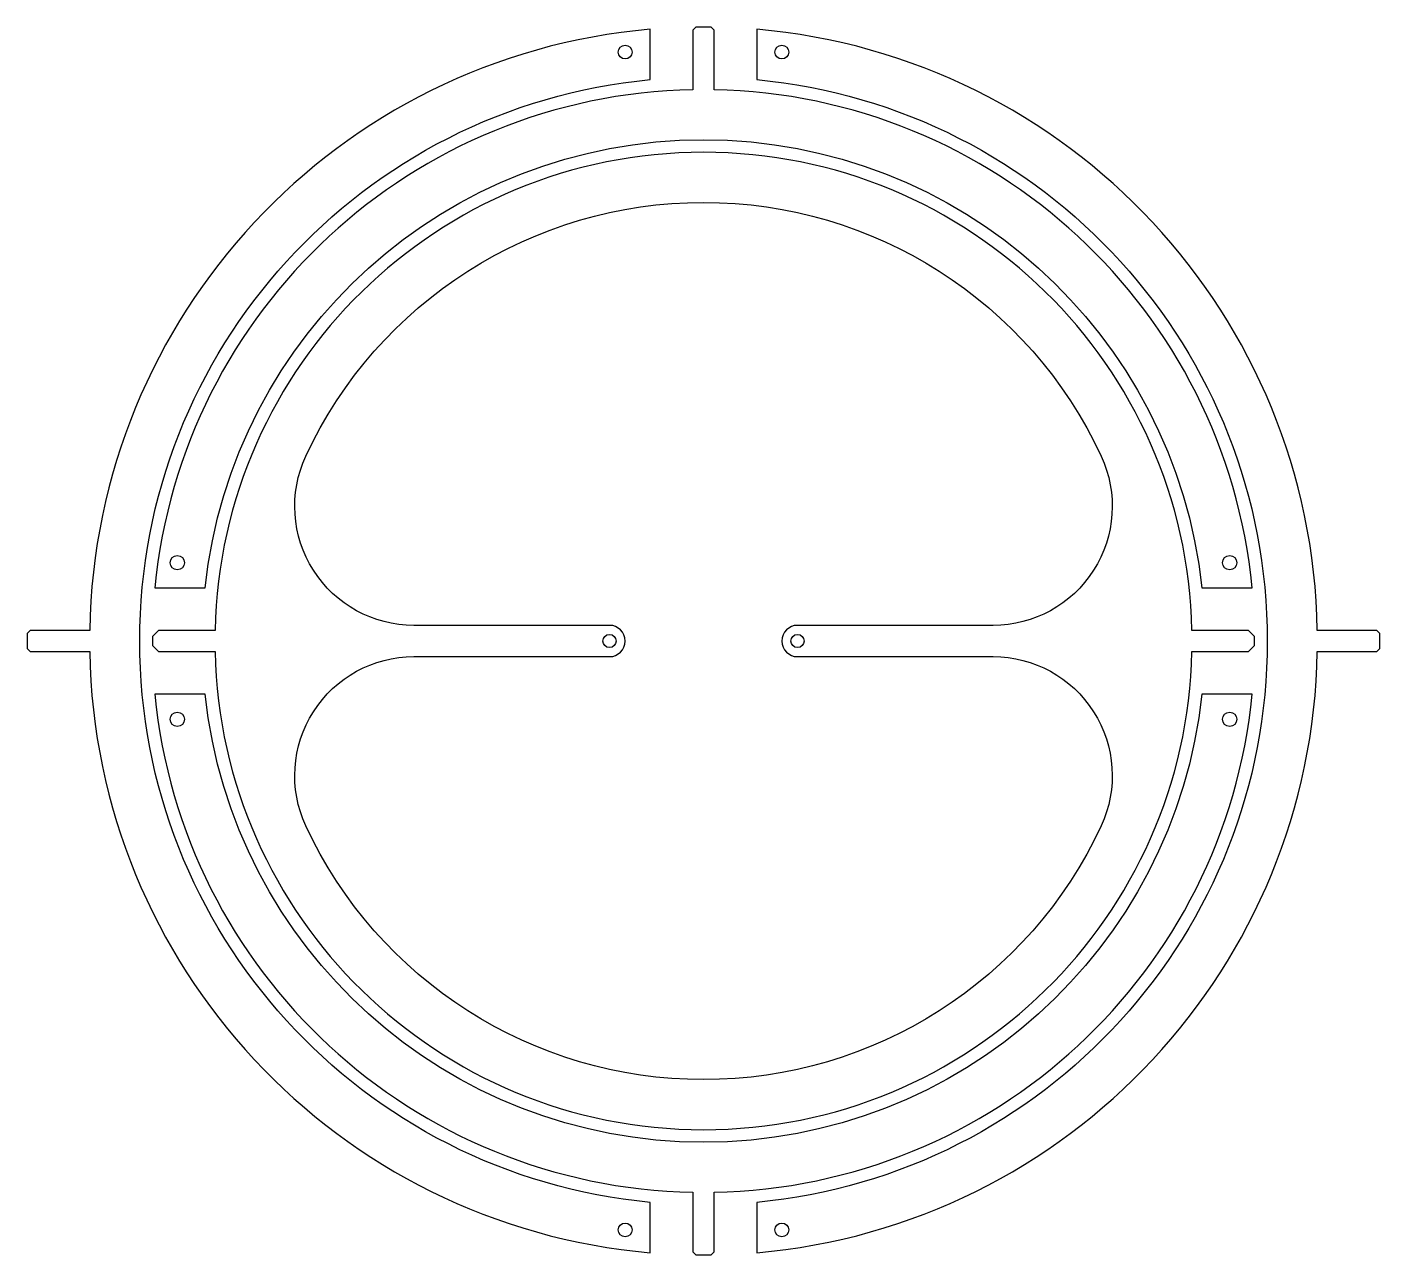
# Model space of a CAD drawing. Header units: millimetres. Extents: x -108 to 108, y -98 to 98.
import ezdxf

# ---------------------------------------------------------------- set-up
doc = ezdxf.new("R2010")
doc.units = ezdxf.units.MM
doc.layers.get('0').update_dxf_attribs({"linetype": 'CONTINUOUS'})

msp = doc.modelspace()

# ---------------------------------------------------------------- linework, layer by layer
for points in [[(-107.49, 1.7), (-107.99, 1.2), (-107.99, -1.2), (-107.49, -1.7), (-97.99, -1.7, 0.384016), (-8.5, -97.63), (-8.5, -89.6, -0.909621), (-8.5, 89.6), (-8.5, 97.63, 0.384016), (-97.99, 1.7)], [(-1.2, 97.98), (-1.7, 97.48), (-1.7, 87.98, 0.380614), (-87.59, 8.5), (-79.55, 8.5, -0.898838), (79.55, 8.5), (87.59, 8.5, 0.380614), (1.7, 87.98), (1.7, 97.48), (1.2, 97.98)], [(107.99, 1.2), (107.49, 1.7), (97.99, 1.7, 0.384016), (8.5, 97.63), (8.5, 89.6, -0.909621), (8.5, -89.6), (8.5, -97.63, 0.384016), (97.99, -1.7), (107.49, -1.7), (107.99, -1.2)], [(-87.98, -0.7), (-86.98, -1.7), (-77.98, -1.7, 0.978438), (77.98, -1.7), (86.98, -1.7), (87.98, -0.7), (87.98, 0.7), (86.98, 1.7), (77.98, 1.7, 0.978438), (-77.98, 1.7), (-86.98, 1.7), (-87.98, 0.7)], [(-46.25, -2.5), (-15, -2.5, 1), (-15, 2.5), (-46.25, 2.5, -0.548242), (-63.48, 29.51, -0.637884), (63.48, 29.51, -0.548242), (46.25, 2.5), (15, 2.5, 1), (15, -2.5), (46.25, -2.5, -0.548242), (63.48, -29.51, -0.637884), (-63.48, -29.51, -0.548242)], [(1.2, -97.98), (1.7, -97.48), (1.7, -87.98, 0.380614), (87.59, -8.5), (79.55, -8.5, -0.898838), (-79.55, -8.5), (-87.59, -8.5, 0.380614), (-1.7, -87.98), (-1.7, -97.48), (-1.2, -97.98)]]:
    msp.add_lwpolyline(points, format="xyb", close=True)
for centre, radius in [((-12.5, 94), 1.1), ((12.5, 94), 1.1), ((-84, 12.5), 1.15), ((84, 12.5), 1.15), ((-15, 0), 1.05), ((15, 0), 1.05), ((-84, -12.5), 1.15), ((84, -12.5), 1.15), ((-12.5, -94), 1.1), ((12.5, -94), 1.1)]:
    msp.add_circle(centre, radius)

doc.saveas('drawing.dxf')
